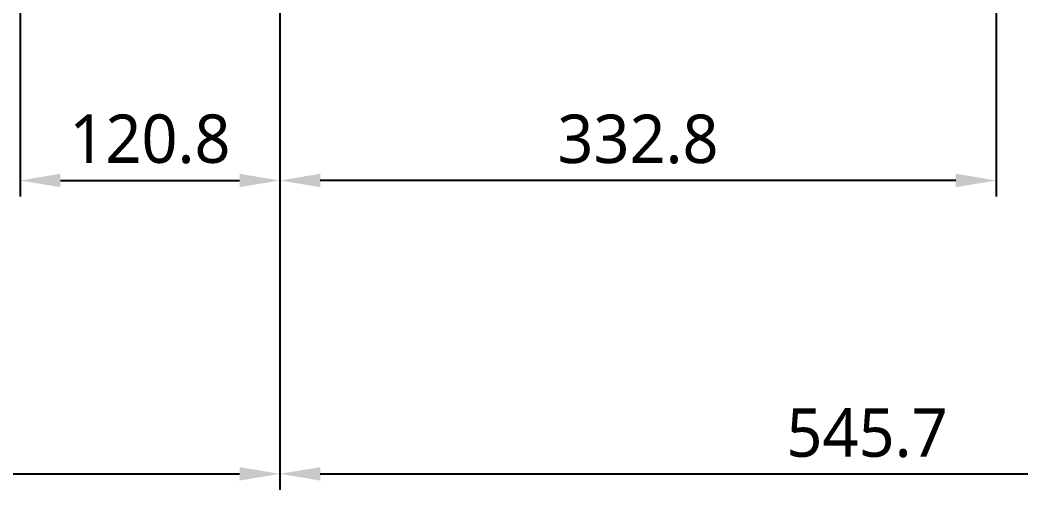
# Model space of a CAD drawing. Header units: millimetres. Extents: x 5828 to 6704, y 123 to 421.
# Drawn here: x 6596.48 to 6627.49, y 295.66 to 310.21 of the extents above; entities that cross this region are included whole.
import ezdxf

# ---------------------------------------------------------------- set-up
doc = ezdxf.new("R2010")
doc.units = ezdxf.units.MM
doc.layers.add('尺寸标注', color=7, linetype='Continuous')
doc.styles.add('微软雅黑', font='msyh.ttc', dxfattribs={"height": 1.5})
doc.dimstyles.new('尺寸标注_1_15比例', dxfattribs={"dimtxt": 1.5, "dimasz": 1.25, "dimexe": 0.5, "dimexo": 0.4, "dimgap": 0.5, "dimtad": 1, "dimdec": 1, "dimlfac": 15, "dimdsep": 46, "dimtxsty": '微软雅黑', "dimcen": 0.09, "dimadec": 0, "dimazin": 0, "dimtp": 0.01, "dimtm": 0.01, "dimtfac": 1, "dimtdec": 1, "dimtofl": 0, "dimtmove": 0, "dimatfit": 3, "dimfxl": 1, "dimtolj": 1, "dimarcsym": 0})

# ---------------------------------------------------------------- blocks, each defined once
blk = doc.blocks.new('*D960')
at = {"layer": 'Defpoints', "color": 0}
for p in [(6596.477, 338.241), (6604.527, 314.074), (6604.527, 305.242)]:
    blk.add_point(p, dxfattribs=at)
at = {"layer": '尺寸标注', "color": 0, "lineweight": -2}
for p, q in [((6596.477, 337.841), (6596.477, 304.742)), ((6604.527, 313.674), (6604.527, 304.742)), ((6597.727, 305.242), (6603.277, 305.242))]:
    blk.add_line(p, q, dxfattribs=at)
at = {"layer": '尺寸标注', "color": 0}
for points in [[(6597.727, 305.45), (6597.727, 305.034), (6596.477, 305.242)], [(6603.277, 305.034), (6603.277, 305.45), (6604.527, 305.242)]]:
    blk.add_solid(points, dxfattribs=at)
at = {"layer": '尺寸标注', "color": 0, "insert": (6600.502, 306.521), "char_height": 1.5, "attachment_point": 5, "style": '微软雅黑'}
blk.add_mtext('\\A1;120.8', dxfattribs=at)
blk = doc.blocks.new('*D961')
at = {"layer": 'Defpoints', "color": 0}
for p in [(6626.715, 338.241), (6604.527, 314.074), (6604.527, 305.242)]:
    blk.add_point(p, dxfattribs=at)
at = {"layer": '尺寸标注', "color": 0, "lineweight": -2}
for p, q in [((6626.715, 337.841), (6626.715, 304.742)), ((6604.527, 313.674), (6604.527, 304.742)), ((6625.465, 305.242), (6605.777, 305.242))]:
    blk.add_line(p, q, dxfattribs=at)
at = {"layer": '尺寸标注', "color": 0}
for points in [[(6605.777, 305.45), (6605.777, 305.034), (6604.527, 305.242)], [(6625.465, 305.034), (6625.465, 305.45), (6626.715, 305.242)]]:
    blk.add_solid(points, dxfattribs=at)
at = {"layer": '尺寸标注', "color": 0, "insert": (6615.621, 306.517), "char_height": 1.5, "attachment_point": 5, "style": '微软雅黑'}
blk.add_mtext('\\A1;332.8', dxfattribs=at)
blk = doc.blocks.new('*D962')
at = {"layer": 'Defpoints', "color": 0}
for p in [(6640.907, 338.241), (6604.527, 314.074), (6640.907, 296.157)]:
    blk.add_point(p, dxfattribs=at)
at = {"layer": '尺寸标注', "color": 0, "lineweight": -2}
for p, q in [((6640.907, 337.841), (6640.907, 295.657)), ((6604.527, 313.674), (6604.527, 295.657)), ((6605.777, 296.157), (6639.657, 296.157))]:
    blk.add_line(p, q, dxfattribs=at)
at = {"layer": '尺寸标注', "color": 0}
for points in [[(6605.777, 296.365), (6605.777, 295.948), (6604.527, 296.157)], [(6639.657, 295.948), (6639.657, 296.365), (6640.907, 296.157)]]:
    blk.add_solid(points, dxfattribs=at)
at = {"layer": '尺寸标注', "color": 0, "insert": (6622.717, 297.42), "char_height": 1.5, "attachment_point": 5, "style": '微软雅黑'}
blk.add_mtext('\\A1;545.7', dxfattribs=at)
blk = doc.blocks.new('*D963')
at = {"layer": 'Defpoints', "color": 0}
for p in [(6568.147, 338.241), (6604.527, 314.074), (6604.527, 296.157)]:
    blk.add_point(p, dxfattribs=at)
at = {"layer": '尺寸标注', "color": 0, "lineweight": -2}
for p, q in [((6568.147, 337.841), (6568.147, 295.657)), ((6604.527, 313.674), (6604.527, 295.657)), ((6569.397, 296.157), (6603.277, 296.157))]:
    blk.add_line(p, q, dxfattribs=at)
at = {"layer": '尺寸标注', "color": 0}
for points in [[(6569.397, 296.365), (6569.397, 295.948), (6568.147, 296.157)], [(6603.277, 295.948), (6603.277, 296.365), (6604.527, 296.157)]]:
    blk.add_solid(points, dxfattribs=at)
at = {"layer": '尺寸标注', "color": 0, "insert": (6586.337, 297.42), "char_height": 1.5, "attachment_point": 5, "style": '微软雅黑'}
blk.add_mtext('\\A1;545.7', dxfattribs=at)

msp = doc.modelspace()

# ---------------------------------------------------------------- dimensions: what is measured, and where the dimension line sits
at = {"layer": '尺寸标注'}
for base, p1, p2, picture, middle in [((6604.5266, 296.1568), (6568.1466, 338.2413), (6604.5266, 314.0742), '*D963', (6586.3366, 297.4199)), ((6604.5266411367, 305.242046173), (6596.4766411367, 338.241301738), (6604.5266411367, 314.0742452858), '*D960', (6600.5016411367, 306.5210971736)), ((6604.5266, 305.242), (6626.7151, 338.2413), (6604.5266, 314.0742), '*D961', (6615.6208, 306.5172)), ((6640.9066, 296.1568), (6604.5266, 314.0742), (6640.9066, 338.2413), '*D962', (6622.7166, 297.4199))]:
    dim = msp.add_linear_dim(base=base, p1=p1, p2=p2, dimstyle='尺寸标注_1_15比例', dxfattribs=at)
    dim.commit()
    dim.dimension.update_dxf_attribs({"geometry": picture, "text_midpoint": middle})

doc.saveas('drawing.dxf')
